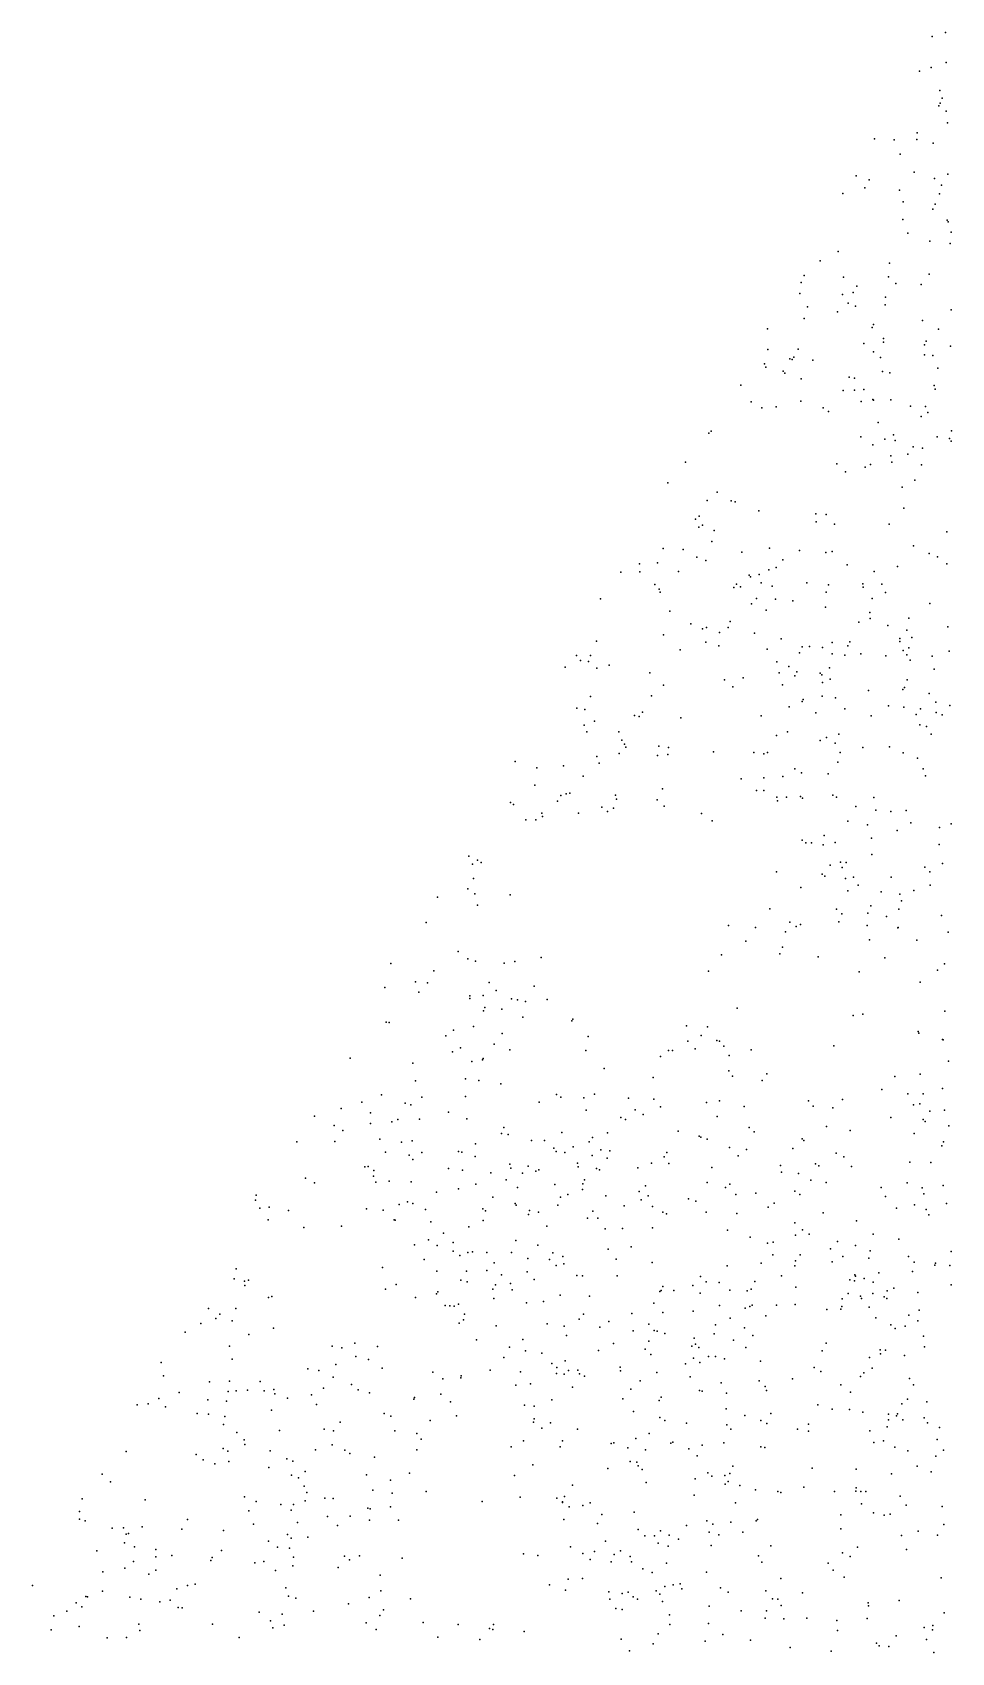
# Model space of a CAD drawing. Header units: millimetres. Extents: x -0.85 to 0.86, y -0.5 to 0.99.
# Drawn here: x -0.418 to 0.003, y 0.244 to 0.986 of the extents above; entities that cross this region are included whole.
import ezdxf

# ---------------------------------------------------------------- set-up
doc = ezdxf.new("R2010")
doc.units = ezdxf.units.MM
doc.header["$PDSIZE"] = 1

msp = doc.modelspace()

# ---------------------------------------------------------------- linework, layer by layer
for p in [(-0.00581, 0.98426, 0.0033), (0.0003, 0.98619, 0.0198), (0.00059, 0.97238, 0.0396), (-0.01161, 0.96851, 0.00659), (-0.00632, 0.97011, 0.0239), (-0.00234, 0.95964, 0.05441), (-0.00273, 0.95258, 0.05933), (-0.00222, 0.95373, 0.00156), (-0.00124, 0.95611, 0.06026), (0.00054, 0.95006, 0.0586), (0.00118, 0.94476, 0.0792), (-0.03223, 0.93744, 0.00129), (-0.02322, 0.93702, 0.01318), (-0.0129, 0.93711, 0.05643), (-0.01265, 0.94023, 0.0478), (-0.00542, 0.9354, 0.0824), (-0.02045, 0.93038, 0.05127), (-0.04055, 0.92051, 0.01364), (-0.01402, 0.92212, 0.04743), (0.00129, 0.92121, 0.11466), (-0.03666, 0.91505, 0.0264), (-0.03459, 0.91871, 0.00073), (-0.02072, 0.91395, 0.00493), (-0.00469, 0.91927, 0.10881), (-0.00158, 0.91619, 0.09463), (-0.04672, 0.91234, 0.00014), (-0.01917, 0.90858, 0.00586), (-0.00444, 0.90746, 0.00311), (-0.00248, 0.91223, 0.12052), (-0.01925, 0.90045, 0.09381), (-0.00545, 0.90516, 0.11865), (0.00108, 0.90013, 0.11719), (0.00145, 0.89949, 0.14672), (-0.01702, 0.89417, 0.09668), (-0.00686, 0.89059, 0.14622), (0.00292, 0.89477, 0.14119), (-0.04891, 0.88579, 0.00891), (0.00237, 0.88952, 0.1584), (-0.05711, 0.88163, 0.02694), (-0.02529, 0.88046, 0.09561), (-0.06575, 0.87161, 0.01172), (-0.06446, 0.87489, 0.00259), (-0.04645, 0.87405, 0.02637), (-0.04033, 0.87003, 0.01767), (-0.0258, 0.87421, 0.11286), (-0.02238, 0.87115, 0.09982), (-0.01083, 0.8708, 0.1648), (-0.00722, 0.87549, 0.167), (-0.0664, 0.86666, 0.0209), (-0.04681, 0.86615, 0.00595), (-0.04428, 0.86225, 0.00307), (-0.04205, 0.86706, 0.01861), (-0.02734, 0.86146, 0.12909), (-0.02721, 0.86487, 0.13056), (-0.06438, 0.85512, 0.0484), (-0.06292, 0.86054, 0.00348), (-0.04911, 0.85822, 0.0491), (-0.04091, 0.86076, 0.10254), (-0.01032, 0.8543, 0.19117), (0.00286, 0.85907, 0.20124), (-0.08115, 0.85043, 0.01328), (-0.0333, 0.85104, 0.09682), (-0.03263, 0.85239, 0.11907), (-0.02814, 0.84596, 0.01181), (-0.00294, 0.85024, 0.21689), (-0.0811, 0.84102, 0.02729), (-0.06716, 0.84113, 0.05897), (-0.03716, 0.8437, 0.04946), (-0.03269, 0.83989, 0.01186), (-0.02804, 0.84424, 0.09486), (-0.00937, 0.83855, 0.21762), (-0.00927, 0.84308, 0.21112), (-0.00863, 0.84483, 0.09686), (0.00258, 0.84243, 0.22931), (-0.08259, 0.83442, 0.02939), (-0.08193, 0.83292, 0.02344), (-0.07103, 0.83663, 0.06045), (-0.06997, 0.83642, 0.00089), (-0.06919, 0.83741, 0.00147), (-0.06042, 0.8361, 0.07072), (-0.02955, 0.83728, 0.00404), (-0.00555, 0.83816, 0.21735), (-0.00316, 0.83237, 0.18925), (-0.09343, 0.82468, 0.00028), (-0.07396, 0.83103, 0.02374), (-0.07332, 0.83011, 0.05281), (-0.06579, 0.82748, 0.00752), (-0.04375, 0.82822, 0.04706), (-0.04144, 0.82789, 0.00987), (-0.02857, 0.83092, 0.03766), (-0.02514, 0.83031, 0.03529), (-0.00495, 0.82445, 0.24103), (-0.08868, 0.81704, 0.01245), (-0.06588, 0.81734, 0.01439), (-0.0466, 0.82215, 0.00037), (-0.04144, 0.82239, 0.01812), (-0.03834, 0.81715, 0.01172), (-0.03711, 0.82267, 0.0283), (-0.03303, 0.81809, 0.00683), (-0.03261, 0.81773, 0.00627), (-0.02479, 0.81795, 0.18752), (-0.00441, 0.82285, 0.24198), (-0.08382, 0.81428, 0.00307), (-0.07718, 0.81466, 0.00604), (-0.05571, 0.81424, 0.0015), (-0.05323, 0.81252, 0.00005), (-0.01581, 0.81498, 0.23589), (-0.0109, 0.81032, 0.2373), (-0.00889, 0.81492, 0.00623), (-0.00781, 0.8121, 0.26149), (-0.10809, 0.80265, 0.01433), (-0.107, 0.80354, 0.0077), (-0.03054, 0.80747, 0.19118), (-0.0235, 0.80188, 0.23512), (0.00306, 0.80375, 0.28418), (-0.03851, 0.8009, 0.18762), (-0.03297, 0.79729, 0.21391), (-0.02749, 0.79989, 0.22872), (-0.02275, 0.79934, 0.24173), (-0.01458, 0.79631, 0.1973), (-0.01028, 0.79575, 0.19135), (-0.00348, 0.80089, 0.28134), (0.00217, 0.80025, 0.23439), (0.0029, 0.79899, 0.29344), (-0.11873, 0.78928, 0.00038), (-0.04952, 0.78859, 0.18755), (-0.03645, 0.78713, 0.20252), (-0.03404, 0.78833, 0.19336), (-0.02482, 0.79229, 0.21177), (-0.02431, 0.78942, 0.21094), (-0.01692, 0.79307, 0.21371), (-0.01073, 0.78814, 0.19924), (-0.12679, 0.77988, 0.00041), (-0.04554, 0.785, 0.19428), (-0.01371, 0.78118, 0.29244), (-0.10875, 0.77184, 0.0531), (-0.10428, 0.77555, 0.02949), (-0.0196, 0.77798, 0.28204), (-0.11245, 0.76464, 0.04743), (-0.09783, 0.77158, 0.01781), (-0.096, 0.77119, 0.01228), (-0.08516, 0.76714, 0.0044), (-0.05914, 0.76562, 0.18881), (-0.05434, 0.76538, 0.20965), (-0.01875, 0.76825, 0.28858), (-0.11422, 0.76327, 0.05388), (-0.1127, 0.75964, 0.05016), (-0.11089, 0.76057, 0.07105), (-0.10564, 0.75809, 0.04771), (-0.05887, 0.76206, 0.19345), (-0.05058, 0.76092, 0.19122), (-0.02545, 0.76101, 0.28272), (0.00083, 0.75748, 0.36108), (-0.12891, 0.74977, 0.00518), (-0.10668, 0.75309, 0.08434), (-0.08023, 0.74993, 0.02103), (-0.01444, 0.75098, 0.33399), (-0.13977, 0.7428, 0.00183), (-0.1315, 0.74323, 0.02344), (-0.11974, 0.74928, 0.05422), (-0.1136, 0.74584, 0.07618), (-0.10945, 0.74429, 0.09412), (-0.09289, 0.7481, 0.05274), (-0.07416, 0.74464, 0.18898), (-0.06662, 0.74884, 0.19484), (-0.05453, 0.74803, 0.23614), (-0.0516, 0.74843, 0.22573), (-0.04477, 0.7423, 0.19965), (-0.00716, 0.74748, 0.35742), (-0.00342, 0.74604, 0.35433), (0.00087, 0.74272, 0.35289), (-0.14831, 0.73903, 0.0033), (-0.13966, 0.7391, 0.02355), (-0.12191, 0.73925, 0.00409), (-0.08952, 0.73757, 0.05493), (-0.08898, 0.73683, 0.05422), (-0.08509, 0.73786, 0.04688), (-0.08066, 0.74005, 0.03534), (-0.07724, 0.7411, 0.18769), (-0.03231, 0.73935, 0.19359), (-0.02166, 0.74161, 0.32959), (-0.1328, 0.73333, 0.0418), (-0.13082, 0.73117, 0.03667), (-0.13026, 0.7298, 0.03168), (-0.09668, 0.73188, 0.00295), (-0.09535, 0.73347, 0.00593), (-0.09362, 0.7323, 0.0119), (-0.08409, 0.73411, 0.03722), (-0.07908, 0.73259, 0.03526), (-0.06315, 0.73406, 0.23475), (-0.05442, 0.72974, 0.26111), (-0.05333, 0.73314, 0.25293), (-0.03762, 0.73359, 0.28181), (-0.03743, 0.73207, 0.28597), (-0.02881, 0.73353, 0.32484), (-0.02716, 0.72969, 0.19428), (-0.15761, 0.72682, 0), (-0.12584, 0.72107, 0.00696), (-0.08856, 0.72449, 0.00614), (-0.0863, 0.72696, 0.00074), (-0.08181, 0.72151, 0.20508), (-0.07758, 0.72664, 0.02362), (-0.06953, 0.72578, 0.01172), (-0.05467, 0.72292, 0.25819), (-0.03437, 0.72051, 0.18759), (-0.03323, 0.72694, 0.3047), (-0.00694, 0.72462, 0.28125), (-0.11622, 0.71532, 0.09376), (-0.11102, 0.71303, 0.14101), (-0.10918, 0.71367, 0.14075), (-0.09919, 0.71368, 0.12305), (-0.09822, 0.71645, 0.09819), (-0.03934, 0.71603, 0.23586), (-0.03417, 0.71768, 0.19336), (-0.02617, 0.71451, 0.21498), (-0.01742, 0.71242, 0.19043), (-0.01644, 0.7179, 0.37793), (0.00141, 0.71389, 0.42485), (-0.15941, 0.70733, 0.00062), (-0.12876, 0.71023, 0.0968), (-0.10936, 0.70697, 0.15237), (-0.10344, 0.70528, 0.09968), (-0.10319, 0.71129, 0.09467), (-0.08721, 0.71106, 0.18755), (-0.07498, 0.70837, 0.24097), (-0.06205, 0.70499, 0.00003), (-0.05164, 0.70678, 0.23534), (-0.04437, 0.70527, 0.23877), (-0.04347, 0.70708, 0.24623), (-0.02069, 0.70723, 0.21153), (-0.02065, 0.7086, 0.38235), (-0.0151, 0.70903, 0.39268), (-0.16858, 0.70085, 0.00769), (-0.16684, 0.69858, 0.00101), (-0.1631, 0.69807, 0.02364), (-0.16229, 0.70087, 0.02655), (-0.12118, 0.70342, 0.09448), (-0.08135, 0.70368, 0.23145), (-0.07693, 0.6979, 0.21754), (-0.06659, 0.70207, 0.19364), (-0.06526, 0.70477, 0.23814), (-0.05599, 0.70441, 0.23584), (-0.05162, 0.70152, 0.01476), (-0.04573, 0.70093, 0.18916), (-0.03854, 0.7016, 0.19354), (-0.02702, 0.70066, 0.37858), (-0.01908, 0.70315, 0.21112), (-0.01737, 0.70118, 0.21097), (-0.01647, 0.70434, 0.3786), (-0.01582, 0.69874, 0.19925), (-0.00588, 0.70047, 0.43378), (0.00192, 0.70274, 0.43975), (-0.17389, 0.69544, 0.00005), (-0.15934, 0.69493, 0.02494), (-0.1537, 0.69637, 0.00311), (-0.13508, 0.69291, 0.10693), (-0.09228, 0.69061, 0.14081), (-0.07586, 0.69288, 0.09522), (-0.07136, 0.69574, 0.2111), (-0.06863, 0.69155, 0.19922), (-0.06777, 0.69337, 0.00261), (-0.05707, 0.69266, 0.02702), (-0.05629, 0.69191, 0.02362), (-0.05281, 0.69509, 0.03008), (-0.0049, 0.6945, 0.44551), (-0.12878, 0.68716, 0.09833), (-0.10095, 0.68964, 0.19387), (-0.09713, 0.68639, 0.14653), (-0.07432, 0.68741, 0.09892), (-0.05608, 0.68848, 0.18972), (-0.0525, 0.6899, 0.1881), (-0.03491, 0.68477, 0.38089), (-0.01931, 0.68527, 0.42192), (-0.01854, 0.68616, 0.42224), (-0.01726, 0.68967, 0.19373), (-0.0072, 0.68338, 0.45621), (-0.16853, 0.67663, 0.0472), (-0.16478, 0.67612, 0.0478), (-0.1622, 0.68203, 0.05457), (-0.13432, 0.68226, 0.11794), (-0.07129, 0.6773, 0.01613), (-0.06538, 0.67979, 0.02371), (-0.06495, 0.68059, 0.02363), (-0.05618, 0.68211, 0.04711), (-0.05, 0.68148, 0.02646), (-0.0458, 0.67639, 0.0132), (-0.0258, 0.67782, 0.39867), (-0.01874, 0.67709, 0.43524), (-0.01109, 0.67632, 0.43469), (-0.00411, 0.67948, 0.46948), (0.00228, 0.67794, 0.47466), (-0.16517, 0.66883, 0.05878), (-0.16036, 0.67076, 0.06666), (-0.14206, 0.67327, 0.1209), (-0.13993, 0.67283, 0.00177), (-0.13837, 0.67482, 0.00293), (-0.12084, 0.6722, 0.14145), (-0.08406, 0.67321, 0.14435), (-0.05911, 0.67457, 0.00807), (-0.03377, 0.67323, 0.40173), (-0.0132, 0.67377, 0.38252), (-0.01145, 0.6691, 0.3783), (-0.00844, 0.66831, 0.47543), (-0.00396, 0.67469, 0.42481), (-0.00122, 0.67362, 0.48638), (-0.16387, 0.66585, 0.04688), (-0.14923, 0.66592, 0.11285), (-0.14793, 0.66206, 0.04747), (-0.07712, 0.66419, 0.11739), (-0.07203, 0.66586, 0.12031), (-0.05713, 0.66183, 0.07533), (-0.05426, 0.66324, 0.08279), (-0.05028, 0.66062, 0.07059), (-0.04852, 0.66477, 0.04871), (-0.00632, 0.66475, 0.37851), (-0.15933, 0.6545, 0.08835), (-0.14907, 0.65597, 0.05731), (-0.14664, 0.66021, 0.10562), (-0.14606, 0.65875, 0.09686), (-0.13157, 0.65496, 0.01504), (-0.1309, 0.65925, 0.09393), (-0.12688, 0.65548, 0.0024), (-0.12653, 0.65861, 0.09972), (-0.10588, 0.65668, 0.09489), (-0.08749, 0.65643, 0.09412), (-0.08288, 0.65579, 0.01974), (-0.08122, 0.65633, 0.02312), (-0.04794, 0.65637, 0.37522), (-0.03757, 0.65874, 0.37793), (-0.02529, 0.65899, 0.01403), (-0.01907, 0.65615, 0), (-0.01256, 0.65379, 0.4816), (-0.19677, 0.65227, 0.01038), (-0.18686, 0.64936, 0.00056), (-0.17461, 0.65033, 0.07068), (-0.15827, 0.65145, 0.07043), (-0.06869, 0.64883, 0.00111), (-0.06565, 0.64713, 0.06594), (-0.0535, 0.64661, 0.38123), (-0.04903, 0.65192, 0.0782), (-0.00991, 0.64891, 0.48206), (-0.00881, 0.64571, 0.48396), (-0.18766, 0.64141, 0.04922), (-0.16556, 0.64548, 0.04781), (-0.12924, 0.63976, 0.02661), (-0.0932, 0.64429, 0.00074), (-0.0862, 0.63891, 0.03589), (-0.08295, 0.63903, 0.0359), (-0.08288, 0.64477, 0.03624), (-0.07422, 0.64533, 0.0566), (-0.19885, 0.63344, 0.01179), (-0.19752, 0.63255, 0.00064), (-0.17735, 0.63408, 0.0249), (-0.17579, 0.63668, 0.01685), (-0.17331, 0.6374, 0.00074), (-0.17163, 0.63773, 0.003), (-0.15696, 0.63133, 0.00019), (-0.15167, 0.63087, 0.01758), (-0.15082, 0.6369, 0.00038), (-0.15026, 0.63496, 0.01172), (-0.13175, 0.63468, 0.02877), (-0.12849, 0.63182, 0.00719), (-0.07692, 0.63596, 0.02958), (-0.07668, 0.6343, 0.02344), (-0.07249, 0.63588, 0.02385), (-0.06606, 0.63619, 0.01365), (-0.06522, 0.63546, 0.01254), (-0.05137, 0.63686, 0.38709), (-0.04958, 0.6359, 0.37503), (-0.04081, 0.6316, 0.37574), (-0.0326, 0.63574, 0.03223), (-0.19175, 0.62548, 0.00087), (-0.18728, 0.62552, 0.00153), (-0.18449, 0.62861, 0.00587), (-0.18423, 0.62711, 0.00085), (-0.16765, 0.62856, 0.00615), (-0.15437, 0.62933, 0.01209), (-0.11142, 0.62847, 0.003), (-0.10647, 0.62503, 0.00009), (-0.04445, 0.62493, 0.37651), (-0.03163, 0.62996, 0.47178), (-0.0247, 0.62939, 0.4695), (-0.01778, 0.62984, 0.01245), (-0.01562, 0.6242, 0.52297), (0.00287, 0.6237, 0.5542), (-0.06537, 0.61624, 0.39258), (-0.05527, 0.61835, 0.4282), (-0.03544, 0.62319, 0.37576), (-0.03359, 0.61709, 0.37942), (-0.02181, 0.62064, 0.47461), (-0.0025, 0.62206, 0.55142), (-0.21786, 0.60885, 0.0206), (-0.0636, 0.61501, 0.38971), (-0.06107, 0.61494, 0.38236), (-0.05566, 0.61412, 0.42432), (-0.05022, 0.61517, 0.42641), (-0.03346, 0.60969, 0.49662), (-0.00259, 0.61424, 0.56312), (-0.21618, 0.6053, 0.02866), (-0.21399, 0.60708, 0.0154), (-0.21232, 0.60601, 0), (-0.07701, 0.60179, 0.37525), (-0.05244, 0.60478, 0.4478), (-0.04773, 0.60615, 0.43103), (-0.04701, 0.60377, 0.47023), (-0.04525, 0.60606, 0.46894), (-0.00925, 0.60388, 0.56547), (-0.00696, 0.60178, 0.56269), (-0.00108, 0.6056, 0.57461), (-0.21831, 0.59387, 0.04175), (-0.21578, 0.59869, 0.0353), (-0.06594, 0.59458, 0.42783), (-0.05614, 0.60072, 0.44536), (-0.05498, 0.59978, 0.45745), (-0.04551, 0.59868, 0.48346), (-0.04186, 0.59923, 0.42208), (-0.03963, 0.59563, 0.42825), (-0.02457, 0.59933, 0.37894), (-0.00679, 0.59567, 0.58871), (-0.23224, 0.59013, 0.00087), (-0.21513, 0.59169, 0.03594), (-0.21402, 0.58643, 0.02491), (-0.19897, 0.59125, 0.00367), (-0.04444, 0.59298, 0.42242), (-0.02916, 0.59261, 0.3946), (-0.02056, 0.59151, 0.38269), (-0.01993, 0.58842, 0.56258), (-0.0142, 0.59323, 0.57202), (-0.08012, 0.58485, 0.40578), (-0.04965, 0.58459, 0.42354), (-0.04862, 0.57884, 0.42188), (-0.04715, 0.58254, 0.43228), (-0.03526, 0.58283, 0.43583), (-0.03384, 0.58613, 0.42742), (-0.02667, 0.58122, 0.41602), (-0.02107, 0.58458, 0.5684), (-0.00157, 0.58172, 0.6227), (-0.23746, 0.57857, 0.00077), (-0.09904, 0.57718, 0.37509), (-0.08668, 0.57629, 0.41032), (-0.07291, 0.57426, 0.40505), (-0.07096, 0.57872, 0.37502), (-0.06807, 0.57666, 0.38672), (-0.06603, 0.57757, 0.38269), (-0.03556, 0.57711, 0.40125), (-0.02159, 0.57612, 0.41038), (-0.02145, 0.57628, 0.39848), (0.00152, 0.57413, 0.63373), (-0.22287, 0.56525, 0.07068), (-0.09108, 0.57, 0.38855), (-0.07563, 0.56418, 0.3756), (-0.07428, 0.56727, 0.38489), (-0.03457, 0.57062, 0.37793), (-0.01279, 0.57046, 0.60938), (-0.25358, 0.55976, 0.00082), (-0.2183, 0.56187, 0.08936), (-0.2148, 0.56076, 0.08296), (-0.2017, 0.55989, 0.0592), (-0.19679, 0.56067, 0.00037), (-0.18484, 0.56245, 0.00018), (-0.10229, 0.56366, 0.37502), (-0.05804, 0.56279, 0.37537), (-0.02742, 0.56236, 0.58489), (-0.00341, 0.55663, 0.63858), (-0.00017, 0.55954, 0.65996), (-0.24237, 0.55132, 0.02492), (-0.23684, 0.55092, 0.05786), (-0.23389, 0.55645, 0.00293), (-0.20856, 0.5511, 0.05897), (-0.18797, 0.54932, 0.03663), (-0.10819, 0.55626, 0.38232), (-0.03919, 0.55596, 0.56409), (-0.01132, 0.55122, 0.62128), (-0.25634, 0.54873, 0.00624), (-0.24079, 0.5466, 0.03663), (-0.21753, 0.54487, 0.11737), (-0.2175, 0.54367, 0.1062), (-0.21137, 0.54505, 0.10657), (-0.20547, 0.54743, 0.04834), (-0.19832, 0.5436, 0.00014), (-0.19566, 0.54317, 0.03562), (-0.19201, 0.54238, 0.02456), (-0.18204, 0.54328, 0.00009), (-0.21113, 0.53808, 0.00152), (-0.21062, 0.53952, 0.09514), (-0.20278, 0.53888, 0.02203), (-0.19314, 0.53519, 0.00149), (-0.09516, 0.53934, 0.37564), (-0.04193, 0.53597, 0.5761), (-0.03751, 0.5365, 0.57716), (-0.00007, 0.53785, 0.69216), (-0.25575, 0.53283, 0.00005), (-0.25442, 0.53272, 0.00439), (-0.2249, 0.52927, 0.09485), (-0.21579, 0.53092, 0.13855), (-0.20266, 0.5277, 0.10996), (-0.17082, 0.53342, 0.00111), (-0.17032, 0.53429, 0.0088), (-0.11828, 0.53124, 0.37763), (-0.10868, 0.53076, 0.41929), (-0.01223, 0.52857, 0.65773), (-0.01191, 0.5278, 0.66853), (-0.22844, 0.52654, 0.10776), (-0.22177, 0.52114, 0.1421), (-0.20627, 0.52272, 0.10843), (-0.19915, 0.52015, 0.09415), (-0.16442, 0.51986, 0.00039), (-0.16326, 0.52638, 0.00296), (-0.12651, 0.51984, 0.38711), (-0.12462, 0.51991, 0.38674), (-0.11774, 0.52411, 0.3869), (-0.11432, 0.5206, 0.38109), (-0.11152, 0.52681, 0.40187), (-0.10434, 0.5244, 0.42192), (-0.10317, 0.52415, 0.37528), (-0.10117, 0.52184, 0.38243), (-0.08862, 0.52022, 0.38385), (-0.05089, 0.52203, 0.56545), (-0.00103, 0.52492, 0.70981), (-0.00078, 0.52476, 0.70974), (-0.27222, 0.51631, 0.01767), (-0.24355, 0.51406, 0.09558), (-0.2254, 0.51928, 0.10031), (-0.21655, 0.51488, 0.16499), (-0.21163, 0.51567, 0.14136), (-0.21128, 0.51618, 0.09541), (-0.13023, 0.51709, 0.37711), (-0.0988, 0.51754, 0.378), (0.00165, 0.51496, 0.72217), (-0.2423, 0.50604, 0.09382), (-0.21948, 0.50695, 0.16713), (-0.21336, 0.50618, 0.16868), (-0.20333, 0.50468, 0.1444), (-0.15598, 0.51171, 0.01044), (-0.13347, 0.50749, 0.3824), (-0.09894, 0.51056, 0.4287), (-0.09718, 0.50818, 0.42261), (-0.08359, 0.50618, 0.3818), (-0.08151, 0.50924, 0.38098), (-0.02285, 0.50802, 0.65644), (-0.01129, 0.509, 0.70607), (-0.25782, 0.49955, 0.01036), (-0.23947, 0.49855, 0.10844), (-0.21938, 0.49885, 0.17908), (-0.17782, 0.49973, 0.00604), (-0.17581, 0.49858, 0.01356), (-0.16527, 0.4982, 0.04143), (-0.16046, 0.49986, 0.04205), (-0.14478, 0.498, 0.00298), (-0.13325, 0.49767, 0.38967), (-0.04687, 0.49752, 0.59198), (-0.02888, 0.50196, 0.66798), (-0.01696, 0.50011, 0.70574), (-0.00992, 0.50004, 0.70535), (-0.00107, 0.50252, 0.73993), (-0.28864, 0.48981, 0.0119), (-0.27637, 0.4933, 0.02348), (-0.26697, 0.49616, 0.03516), (-0.26296, 0.49131, 0.00295), (-0.24704, 0.49575, 0.09668), (-0.24445, 0.49503, 0.11792), (-0.2272, 0.49167, 0.15236), (-0.18579, 0.4962, 0.10547), (-0.16422, 0.49256, 0.05292), (-0.14177, 0.49278, 0.00304), (-0.13804, 0.49053, 0.40434), (-0.13024, 0.4941, 0.37652), (-0.10906, 0.49607, 0.47228), (-0.10319, 0.49686, 0.45146), (-0.09187, 0.49421, 0.43375), (-0.06249, 0.49678, 0.59189), (-0.06028, 0.49438, 0.59189), (-0.05125, 0.49369, 0.59034), (-0.01431, 0.49497, 0.71485), (-0.01149, 0.49539, 0.71632), (-0.00684, 0.49209, 0.70866), (-0.00024, 0.49256, 0.72656), (-0.27955, 0.4856, 0.00366), (-0.27562, 0.48331, 0.04907), (-0.263, 0.48645, 0.04688), (-0.25319, 0.48719, 0.00591), (-0.25046, 0.48833, 0.01181), (-0.24044, 0.48849, 0.11724), (-0.2189, 0.48857, 0.18823), (-0.20187, 0.48463, 0.14065), (-0.14832, 0.48928, 0.37795), (-0.14615, 0.48828, 0.00005), (-0.12215, 0.48299, 0.38672), (-0.10422, 0.48969, 0.47242), (-0.08954, 0.48459, 0.3993), (-0.08723, 0.48257, 0.39844), (-0.05415, 0.48515, 0.63155), (-0.04333, 0.48321, 0.65918), (-0.02469, 0.48913, 0.67989), (-0.01, 0.48825, 0.70569), (-0.00908, 0.48732, 0.70908), (0.00174, 0.48545, 0.70579), (-0.29661, 0.47806, 0.00659), (-0.27932, 0.4782, 0.04711), (-0.25861, 0.47923, 0.10693), (-0.24879, 0.47797, 0.11865), (-0.24381, 0.4785, 0.00817), (-0.2149, 0.4772, 0.21689), (-0.20292, 0.48188, 0.10895), (-0.19994, 0.48139, 0.1174), (-0.18916, 0.47872, 0.00003), (-0.18334, 0.47865, 0.09378), (-0.17905, 0.47513, 0.10987), (-0.17531, 0.48231, 0.10696), (-0.17019, 0.47572, 0.09376), (-0.16276, 0.47811, 0.07623), (-0.16131, 0.48011, 0.07068), (-0.15447, 0.4822, 0.37537), (-0.11254, 0.48072, 0.4812), (-0.11176, 0.48013, 0.47169), (-0.10878, 0.47927, 0.49846), (-0.09853, 0.47543, 0.39022), (-0.06961, 0.47503, 0.39261), (-0.06528, 0.47939, 0.3869), (-0.06461, 0.47869, 0.38718), (-0.01404, 0.48188, 0.66815), (-0.00136, 0.47629, 0.77966), (-0.00062, 0.47806, 0.78013), (-0.256, 0.4733, 0.10737), (-0.24521, 0.47202, 0.01399), (-0.24357, 0.46993, 0.02163), (-0.23945, 0.47321, 0.09394), (-0.2227, 0.47357, 0.21094), (-0.22106, 0.47339, 0.21282), (-0.21506, 0.47136, 0.2245), (-0.19911, 0.46777, 0.19065), (-0.17796, 0.47366, 0.10844), (-0.17394, 0.47315, 0.10695), (-0.16819, 0.46823, 0.07443), (-0.16141, 0.47178, 0.08496), (-0.15756, 0.4744, 0.07111), (-0.15455, 0.4706, 0.0706), (-0.15341, 0.47391, 0.39002), (-0.13436, 0.46836, 0.01767), (-0.12853, 0.47112, 0.00222), (-0.12734, 0.4732, 0.38819), (-0.12629, 0.46811, 0.46949), (-0.09458, 0.4716, 0.4758), (-0.09075, 0.47453, 0.39116), (-0.05926, 0.46796, 0.63519), (-0.04978, 0.47281, 0.63281), (-0.04625, 0.47119, 0.66288), (-0.01611, 0.46872, 0.75065), (-0.00645, 0.46855, 0.77822), (-0.29264, 0.46145, 0.00147), (-0.26559, 0.46665, 0.08359), (-0.26393, 0.4668, 0.07893), (-0.26163, 0.46233, 0.07334), (-0.26148, 0.46497, 0.07033), (-0.22729, 0.46587, 0.18759), (-0.2208, 0.46506, 0.21095), (-0.20778, 0.4638, 0.2183), (-0.2009, 0.46069, 0.20563), (-0.19868, 0.46605, 0.1877), (-0.19336, 0.46375, 0.00591), (-0.19071, 0.46693, 0.01187), (-0.18725, 0.46461, 0.0238), (-0.1858, 0.46526, 0.01178), (-0.16791, 0.46662, 0.0824), (-0.1649, 0.46063, 0.3761), (-0.15954, 0.46579, 0.07032), (-0.15816, 0.46517, 0.07052), (-0.1405, 0.46615, 0.01332), (-0.10667, 0.46629, 0.50586), (-0.07523, 0.46717, 0.56363), (-0.07486, 0.46413, 0.57194), (-0.06699, 0.46354, 0.62714), (-0.06133, 0.46051, 0.61253), (-0.05763, 0.46707, 0.64967), (-0.04277, 0.4667, 0.60944), (-0.31522, 0.45364, 0), (-0.28852, 0.45923, 0.04762), (-0.26052, 0.4596, 0.06336), (-0.2544, 0.46005, 0.05883), (-0.2443, 0.45977, 0.02945), (-0.23266, 0.45497, 0.19083), (-0.22263, 0.45649, 0.19728), (-0.21472, 0.45871, 0.23596), (-0.20686, 0.45278, 0.00185), (-0.19563, 0.45713, 0.02369), (-0.17862, 0.45855, 0.063), (-0.17592, 0.45278, 0.01219), (-0.17259, 0.45392, 0.00148), (-0.16589, 0.45628, 0.05057), (-0.16579, 0.45887, 0.04697), (-0.15515, 0.45327, 0.04724), (-0.14, 0.45533, 0.04688), (-0.13702, 0.45788, 0.03532), (-0.13581, 0.45331, 0.04725), (-0.10885, 0.45947, 0.52222), (-0.10042, 0.45722, 0.48047), (-0.09846, 0.45866, 0.48532), (-0.09574, 0.45395, 0.46898), (-0.08651, 0.45458, 0.47022), (-0.06873, 0.45545, 0.56252), (-0.06647, 0.45388, 0.6094), (-0.05431, 0.45939, 0.38856), (-0.02912, 0.45707, 0.58603), (-0.02725, 0.45307, 0.60864), (-0.0173, 0.45935, 0.75037), (-0.01036, 0.45697, 0.75247), (-0.00958, 0.45429, 0.75293), (-0.00079, 0.45809, 0.79731), (-0.31554, 0.45131, 0.00296), (-0.31354, 0.44769, 0.01269), (-0.30924, 0.44816, 0.01319), (-0.30051, 0.44658, 0.02715), (-0.26473, 0.44735, 0.00056), (-0.25709, 0.4467, 0.02124), (-0.24975, 0.44939, 0.03557), (-0.24606, 0.4506, 0.03516), (-0.24348, 0.44984, 0.19191), (-0.23782, 0.44711, 0.00025), (-0.21158, 0.44735, 0.24047), (-0.21025, 0.44646, 0.00052), (-0.19667, 0.44982, 0.00001), (-0.19621, 0.44911, 0.00015), (-0.1902, 0.44654, 0.19409), (-0.18599, 0.44581, 0.18751), (-0.17712, 0.44899, 0.01227), (-0.1611, 0.44637, 0.37666), (-0.14674, 0.44877, 0.02364), (-0.13905, 0.45156, 0.02344), (-0.13388, 0.4485, 0.47023), (-0.12914, 0.44581, 0.00293), (-0.1174, 0.45192, 0.51567), (-0.11408, 0.45096, 0.52158), (-0.10935, 0.44584, 0.51637), (-0.08084, 0.4481, 0.47537), (-0.07814, 0.4499, 0.5865), (-0.05567, 0.44559, 0.40434), (-0.02213, 0.44765, 0.58635), (-0.01388, 0.44925, 0.5625), (-0.00851, 0.44708, 0.79834), (0.00072, 0.44975, 0.82336), (-0.3098, 0.44237, 0.01398), (-0.29343, 0.43886, 0.00403), (-0.27622, 0.43947, 0.00587), (-0.25217, 0.4424, 0.01465), (-0.25167, 0.44214, 0.01392), (-0.23525, 0.44142, 0.01177), (-0.21788, 0.43913, 0.00002), (-0.2113, 0.44202, 0.25928), (-0.19061, 0.44475, 0.19644), (-0.18228, 0.43948, 0.00586), (-0.16363, 0.44303, 0.41016), (-0.15886, 0.44306, 0.40284), (-0.15556, 0.43815, 0.40289), (-0.14765, 0.43841, 0.00156), (-0.13383, 0.43874, 0.48647), (-0.12745, 0.44504, 0.0001), (-0.09525, 0.44518, 0.58305), (-0.06874, 0.44103, 0.37518), (-0.04051, 0.4419, 0.37981), (-0.0073, 0.4447, 0.56624), (-0.24279, 0.43081, 0.18756), (-0.23645, 0.43322, 0.19629), (-0.23244, 0.43063, 0.18751), (-0.22953, 0.43621, 0.24655), (-0.2251, 0.43193, 0.25781), (-0.19643, 0.43289, 0.19638), (-0.18632, 0.4308, 0.19062), (-0.09952, 0.43765, 0.56292), (-0.08907, 0.43439, 0.51581), (-0.08123, 0.43159, 0.5008), (-0.07867, 0.43206, 0.47173), (-0.06833, 0.43537, 0.38672), (-0.06516, 0.43776, 0.56324), (-0.06216, 0.4357, 0.37514), (-0.04916, 0.43248, 0.4066), (-0.04095, 0.43055, 0.39552), (-0.03288, 0.43581, 0.75586), (-0.02102, 0.43353, 0.7593), (-0.23829, 0.42421, 0.23474), (-0.22505, 0.42794, 0.24701), (-0.22205, 0.42607, 0.28203), (-0.21835, 0.42733, 0.2815), (-0.21622, 0.42768, 0.29518), (-0.20966, 0.42738, 0.2432), (-0.19839, 0.42735, 0.2461), (-0.19091, 0.42461, 0.22412), (-0.18102, 0.42424, 0.37577), (-0.1794, 0.42721, 0.37551), (-0.17492, 0.4255, 0.18757), (-0.15416, 0.42896, 0.37803), (-0.1505, 0.42432, 0.47023), (-0.1436, 0.42993, 0.46885), (-0.07874, 0.42636, 0.49329), (-0.06837, 0.42353, 0.47608), (-0.0662, 0.42635, 0.46875), (-0.05235, 0.42903, 0.42996), (-0.05158, 0.42304, 0.3752), (-0.04667, 0.42551, 0.38452), (-0.03484, 0.42484, 0.38086), (-0.03414, 0.42807, 0.38244), (-0.01665, 0.42552, 0.79841), (-0.01407, 0.42298, 0.75591), (0.00282, 0.42779, 0.8497), (-0.3244, 0.41988, 0.02515), (-0.25751, 0.42046, 0.1936), (-0.23252, 0.4188, 0.18831), (-0.21891, 0.41885, 0.29335), (-0.20975, 0.41913, 0.29119), (-0.20637, 0.42258, 0.18933), (-0.2029, 0.41709, 0.20619), (-0.1912, 0.41851, 0.22414), (-0.1779, 0.42146, 0.19357), (-0.17442, 0.42211, 0.37509), (-0.16841, 0.41691, 0.42774), (-0.16592, 0.4167, 0.42629), (-0.14995, 0.41674, 0.48193), (-0.13395, 0.4228, 0.51728), (-0.11182, 0.41636, 0.00471), (-0.09969, 0.42121, 0.00163), (-0.08406, 0.42253, 0.50439), (-0.07481, 0.41669, 0.49805), (-0.06862, 0.42126, 0.47832), (-0.04129, 0.41721, 0.7647), (-0.04097, 0.41646, 0.76172), (-0.03021, 0.41805, 0.78536), (-0.01478, 0.41864, 0.75202), (-0.00464, 0.42154, 0.85556), (-0.00431, 0.42242, 0.79843), (0.00226, 0.42143, 0.86142), (-0.32531, 0.41536, 0.03025), (-0.32056, 0.41428, 0.02363), (-0.32042, 0.41224, 0.02637), (-0.31883, 0.41467, 0.00125), (-0.25599, 0.41065, 0.19997), (-0.25125, 0.41279, 0.18844), (-0.23266, 0.40844, 0.19048), (-0.23205, 0.4094, 0.18799), (-0.2216, 0.41475, 0.18787), (-0.21872, 0.41395, 0.30473), (-0.20687, 0.41057, 0.19936), (-0.20564, 0.41259, 0.20621), (-0.19887, 0.41324, 0.1876), (-0.19813, 0.41029, 0.19959), (-0.18802, 0.41506, 0.38094), (-0.13052, 0.40954, 0.47629), (-0.12985, 0.40995, 0.47535), (-0.12913, 0.41187, 0.47462), (-0.1241, 0.40998, 0.00005), (-0.11538, 0.41233, 0.46935), (-0.11198, 0.40882, 0.47168), (-0.10923, 0.41401, 0.03269), (-0.10328, 0.41356, 0.47068), (-0.09838, 0.41006, 0.47028), (-0.09055, 0.40976, 0.47023), (-0.08874, 0.41053, 0.47755), (-0.08694, 0.41416, 0.49246), (-0.06817, 0.41156, 0.42206), (-0.04434, 0.40852, 0.75623), (-0.04346, 0.41488, 0.42198), (-0.04138, 0.41447, 0.42307), (-0.03698, 0.41552, 0.76187), (-0.03294, 0.40867, 0.75719), (-0.03289, 0.41374, 0.75376), (-0.02642, 0.40975, 0.39038), (-0.0233, 0.41107, 0.75018), (-0.0124, 0.40898, 0.84376), (0.00284, 0.41252, 0.87314), (-0.33716, 0.40171, 0.01538), (-0.32458, 0.40174, 0.05311), (-0.30955, 0.40669, 0.00641), (-0.30805, 0.40716, 0.00099), (-0.24237, 0.40683, 0.18897), (-0.2288, 0.40311, 0.28125), (-0.22658, 0.4029, 0.30479), (-0.22458, 0.40286, 0.28143), (-0.22266, 0.40367, 0.31158), (-0.20645, 0.40637, 0.18755), (-0.19148, 0.4043, 0.3926), (-0.18375, 0.40498, 0.37649), (-0.17606, 0.40787, 0.43071), (-0.16271, 0.40737, 0.4629), (-0.13319, 0.40414, 0.38728), (-0.10324, 0.40303, 0.02953), (-0.09147, 0.40185, 0.37831), (-0.08931, 0.40263, 0.38097), (-0.08815, 0.40324, 0.38474), (-0.07707, 0.40321, 0.38709), (-0.06861, 0.40357, 0.42192), (-0.05405, 0.40133, 0.75717), (-0.04763, 0.40141, 0.45417), (-0.04722, 0.40271, 0.45594), (-0.047, 0.4062, 0.44971), (-0.03859, 0.40733, 0.75302), (-0.03816, 0.4063, 0.42225), (-0.03473, 0.40237, 0.42195), (-0.02786, 0.40712, 0.75075), (-0.02662, 0.40626, 0.75002), (-0.01175, 0.40094, 0.86756), (-0.34058, 0.39483, 0.01246), (-0.33367, 0.39716, 0.00202), (-0.33189, 0.39908, 0.00338), (-0.32619, 0.39614, 0.04729), (-0.22237, 0.39504, 0.32966), (-0.22041, 0.3966, 0.28131), (-0.2199, 0.39912, 0.32978), (-0.20535, 0.39385, 0.28204), (-0.18204, 0.39471, 0.43385), (-0.17431, 0.3937, 0.37794), (-0.16745, 0.3969, 0.18833), (-0.16544, 0.39911, 0.18806), (-0.15386, 0.3958, 0.43507), (-0.14326, 0.39951, 0.42188), (-0.13546, 0.39462, 0.39867), (-0.12911, 0.39982, 0.00013), (-0.11525, 0.40055, 0.02948), (-0.10503, 0.3942, 0.00298), (-0.0983, 0.39734, 0.01575), (-0.08199, 0.39834, 0.40766), (-0.03165, 0.39748, 0.3985), (-0.02476, 0.39429, 0.84377), (-0.01823, 0.39356, 0.85126), (-0.01649, 0.39864, 0.85696), (-0.01241, 0.39615, 0.85589), (-0.34779, 0.39089, 0.00011), (-0.31868, 0.38987, 0.04988), (-0.30739, 0.39275, 0.00623), (-0.21445, 0.38736, 0.34177), (-0.19319, 0.38746, 0.39899), (-0.17317, 0.38941, 0.37809), (-0.15796, 0.39318, 0.42947), (-0.14273, 0.39148, 0.42221), (-0.13554, 0.38673, 0.00522), (-0.13311, 0.39168, 0.00147), (-0.13165, 0.39128, 0.41064), (-0.12821, 0.39026, 0.40283), (-0.11481, 0.3881, 0.05597), (-0.10562, 0.39019, 0.06015), (-0.09671, 0.38727, 0.37656), (-0.09179, 0.39284, 0.37576), (-0.08788, 0.38937, 0.40595), (-0.05437, 0.38592, 0.77655), (-0.02277, 0.3925, 0.84714), (-0.0098, 0.38899, 0.89102), (-0.32746, 0.38452, 0.0513), (-0.32629, 0.37857, 0.08222), (-0.28052, 0.38447, 0.1919), (-0.27602, 0.38368, 0.18974), (-0.27016, 0.38583, 0.21387), (-0.2697, 0.37972, 0.21103), (-0.2598, 0.38432, 0.19116), (-0.20189, 0.37927, 0.38774), (-0.19936, 0.38396, 0.40158), (-0.19191, 0.38227, 0.28235), (-0.18457, 0.38123, 0.28163), (-0.15851, 0.38252, 0.213), (-0.15172, 0.38577, 0.19044), (-0.13726, 0.38309, 0.39845), (-0.13467, 0.38063, 0.01332), (-0.11589, 0.38448, 0.3761), (-0.11502, 0.37891, 0.375), (-0.11415, 0.38532, 0.05404), (-0.11257, 0.38383, 0.04724), (-0.10826, 0.37973, 0.08652), (-0.105, 0.37979, 0.37619), (-0.1009, 0.37861, 0.38564), (-0.09114, 0.38388, 0.38746), (-0.05623, 0.38232, 0.77371), (-0.03451, 0.37934, 0.38745), (-0.02957, 0.38281, 0.84441), (-0.02943, 0.38103, 0.84673), (-0.02717, 0.38269, 0.85482), (-0.01842, 0.38016, 0.38819), (-0.00938, 0.38413, 0.89429), (-0.35879, 0.37704, 0.00221), (-0.29164, 0.37409, 0.00303), (-0.28663, 0.37333, 0.19421), (-0.27877, 0.37607, 0.21107), (-0.26378, 0.37831, 0.2113), (-0.25756, 0.37433, 0.19666), (-0.23442, 0.37249, 0.33215), (-0.20816, 0.37342, 0.32818), (-0.19426, 0.37278, 0.29306), (-0.17999, 0.37657, 0.3794), (-0.17776, 0.37191, 0.1897), (-0.17766, 0.37469, 0.19487), (-0.17427, 0.37166, 0.19963), (-0.17376, 0.3777, 0.18751), (-0.17223, 0.3734, 0.19194), (-0.16805, 0.37341, 0.21195), (-0.16726, 0.37187, 0.22416), (-0.14864, 0.37482, 0.19784), (-0.14842, 0.37325, 0.20069), (-0.1319, 0.37234, 0), (-0.11877, 0.37642, 0.37793), (-0.11216, 0.37696, 0.37944), (-0.08444, 0.37765, 0.37794), (-0.05987, 0.37464, 0.77711), (-0.0568, 0.37292, 0.78809), (-0.03708, 0.37232, 0.84449), (-0.03331, 0.37442, 0.84742), (-0.35775, 0.37085, 0.00987), (-0.33667, 0.36815, 0.07288), (-0.32806, 0.36372, 0.0488), (-0.32753, 0.36846, 0.07329), (-0.3244, 0.36407, 0.10914), (-0.31924, 0.36426, 0.09551), (-0.31337, 0.36822, 0.07197), (-0.31166, 0.36406, 0.00357), (-0.30714, 0.36468, 0.06272), (-0.28451, 0.36517, 0.00156), (-0.28004, 0.37027, 0.21689), (-0.27164, 0.36685, 0.24042), (-0.26865, 0.36451, 0.23588), (-0.22982, 0.36956, 0.34742), (-0.22151, 0.36992, 0.35963), (-0.2215, 0.37092, 0.35891), (-0.19634, 0.36661, 0.33436), (-0.18971, 0.36719, 0.31571), (-0.17053, 0.36574, 0.18897), (-0.16494, 0.37066, 0.21222), (-0.14372, 0.36481, 0.19926), (-0.13947, 0.36867, 0.00445), (-0.11663, 0.37044, 0.07839), (-0.11236, 0.36422, 0.09422), (-0.11117, 0.36388, 0.09377), (-0.10248, 0.36765, 0.07142), (-0.085, 0.36863, 0.00321), (-0.08222, 0.36604, 0.03076), (-0.08162, 0.36417, 0.03847), (-0.06983, 0.36955, 0.76178), (-0.04768, 0.36673, 0.75297), (-0.03862, 0.37055, 0.84384), (-0.01615, 0.36967, 0.84679), (-0.01441, 0.36677, 0.91242), (-0.36974, 0.35757, 0.003), (-0.36466, 0.35803, 0.01194), (-0.35983, 0.36056, 0.02399), (-0.35684, 0.3567, 0.03756), (-0.35057, 0.3633, 0.02344), (-0.33737, 0.35983, 0.04821), (-0.32892, 0.3593, 0.10593), (-0.30669, 0.36269, 0.04762), (-0.30087, 0.36059, 0.04998), (-0.28999, 0.3622, 0.19341), (-0.28764, 0.35774, 0.00515), (-0.26342, 0.36317, 0.19779), (-0.24308, 0.36023, 0.3252), (-0.24277, 0.36096, 0.3234), (-0.23075, 0.36251, 0.28421), (-0.22632, 0.35894, 0.28287), (-0.19246, 0.35743, 0.32099), (-0.18801, 0.35699, 0.31645), (-0.17989, 0.35989, 0.28132), (-0.14739, 0.36031, 0.18972), (-0.13075, 0.35957, 0.04742), (-0.1299, 0.36118, 0.04726), (-0.09999, 0.36297, 0.05292), (-0.05811, 0.35766, 0.79688), (-0.04315, 0.36348, 0.75037), (-0.01967, 0.35802, 0.86793), (-0.01719, 0.36026, 0.8438), (-0.00822, 0.35895, 0.93896), (-0.34231, 0.35371, 0.02956), (-0.33706, 0.35327, 0.0944), (-0.32957, 0.35225, 0.0956), (-0.30823, 0.35516, 0.02344), (-0.27674, 0.34964, 0.00586), (-0.25667, 0.35359, 0.30048), (-0.25367, 0.35245, 0.29443), (-0.23559, 0.35048, 0.28309), (-0.22362, 0.35254, 0.28419), (-0.18827, 0.34959, 0.18751), (-0.18808, 0.35121, 0.19336), (-0.18051, 0.34932, 0.29335), (-0.14259, 0.3546, 0.03226), (-0.13045, 0.35185, 0.02353), (-0.12814, 0.3504, 0.00648), (-0.11821, 0.34914, 0.01615), (-0.10018, 0.3557, 0.00065), (-0.09159, 0.35278, 0.02639), (-0.08429, 0.35043, 0.75385), (-0.08155, 0.34903, 0.76182), (-0.07971, 0.35367, 0.75031), (-0.05159, 0.35564, 0.79733), (-0.0436, 0.35553, 0.84377), (-0.03749, 0.35418, 0.87048), (-0.02582, 0.35339, 0.86767), (-0.02581, 0.35076, 0.75738), (-0.02219, 0.35263, 0.86939), (-0.02173, 0.35354, 0.87312), (-0.01927, 0.3508, 0.84677), (-0.00954, 0.35158, 0.85556), (-0.00791, 0.34937, 0.84963), (-0.33018, 0.34852, 0.11939), (-0.32411, 0.345, 0.13486), (-0.32072, 0.34152, 0.13331), (-0.30452, 0.34578, 0.00587), (-0.28413, 0.34653, 0.24179), (-0.27987, 0.34566, 0.00354), (-0.25183, 0.34568, 0.28209), (-0.24168, 0.3444, 0.2829), (-0.23968, 0.34194, 0.18787), (-0.18457, 0.34695, 0.28135), (-0.16812, 0.34642, 0.2887), (-0.14145, 0.34216, 0.1875), (-0.13535, 0.34453, 0.20968), (-0.09987, 0.34847, 0.00591), (-0.098, 0.34648, 0.00442), (-0.06754, 0.34646, 0.80347), (-0.06241, 0.34557, 0.00101), (-0.0624, 0.34875, 0.00615), (-0.03431, 0.34577, 0.84961), (-0.02641, 0.34755, 0.76504), (-0.0036, 0.34169, 0.9781), (-0.00245, 0.34725, 0.97276), (-0.37478, 0.33617, 0), (-0.34274, 0.33486, 0.09407), (-0.33034, 0.33766, 0.11756), (-0.32827, 0.33639, 0.14211), (-0.32047, 0.33938, 0.12312), (-0.30893, 0.33648, 0.18823), (-0.28805, 0.33693, 0.19048), (-0.28052, 0.33927, 0.25786), (-0.27467, 0.33679, 0.25809), (-0.27233, 0.3353, 0.00816), (-0.24173, 0.33692, 0.19044), (-0.19859, 0.33834, 0.19417), (-0.19294, 0.34114, 0.18765), (-0.17607, 0.3384, 0.25342), (-0.17498, 0.34104, 0.23438), (-0.15274, 0.33982, 0.25928), (-0.15156, 0.3402, 0.2353), (-0.14517, 0.33792, 0.19337), (-0.13699, 0.33703, 0.19017), (-0.12546, 0.34011, 0.189), (-0.12451, 0.34044, 0.1878), (-0.11721, 0.33747, 0.12012), (-0.11335, 0.33431, 0.14136), (-0.11117, 0.33909, 0.11778), (-0.10125, 0.34023, 0.09377), (-0.08426, 0.33832, 0.7736), (-0.08239, 0.33806, 0.7739), (-0.03247, 0.34029, 0.76182), (-0.02809, 0.34105, 0.77355), (-0.0229, 0.33819, 0.7566), (-0.01689, 0.33661, 0.95087), (-0.00422, 0.33415, 0.98772), (-0.00061, 0.33681, 0.99319), (-0.3396, 0.33237, 0.10589), (-0.33422, 0.33057, 0.10038), (-0.32774, 0.3317, 0.09375), (-0.3095, 0.32896, 0.19348), (-0.30119, 0.33293, 0.09451), (-0.29847, 0.33184, 0.2257), (-0.29283, 0.32704, 0.21346), (-0.26105, 0.33369, 0.25051), (-0.1886, 0.33015, 0.22913), (-0.15425, 0.32839, 0.23479), (-0.14406, 0.33171, 0.24061), (-0.14103, 0.33132, 0.2433), (-0.14039, 0.32965, 0.23646), (-0.13855, 0.32805, 0.22523), (-0.09704, 0.32954, 0.09742), (-0.06073, 0.32863, 0.00298), (-0.04061, 0.32816, 0.76156), (-0.01264, 0.32949, 0.75702), (-0.00628, 0.3269, 0.9908), (-0.38571, 0.32585, 0.0088), (-0.38188, 0.32227, 0.02345), (-0.29916, 0.32539, 0.09375), (-0.29585, 0.32413, 0.09494), (-0.29328, 0.32042, 0.21124), (-0.26482, 0.32549, 0.01173), (-0.25379, 0.32306, 0.21534), (-0.24506, 0.32626, 0.22339), (-0.19702, 0.32522, 0.21682), (-0.17041, 0.32074, 0.00045), (-0.13681, 0.32207, 0.21094), (-0.11427, 0.32367, 0.15066), (-0.10852, 0.32647, 0.16557), (-0.1067, 0.32488, 0.16406), (-0.1008, 0.3253, 0.14673), (-0.10057, 0.32124, 0.14117), (-0.09918, 0.32245, 0.14648), (-0.09838, 0.32613, 0.75519), (-0.09383, 0.3207, 0.77461), (-0.06462, 0.31988, 0.7633), (-0.04063, 0.31959, 0.00002), (-0.02451, 0.32596, 0.7891), (-0.39487, 0.31455, 0), (-0.36601, 0.31405, 0.0066), (-0.32065, 0.31547, 0.18759), (-0.31529, 0.31338, 0.18794), (-0.30404, 0.31193, 0.09715), (-0.29813, 0.31193, 0.11463), (-0.29291, 0.31363, 0.19081), (-0.29213, 0.31751, 0.19373), (-0.28383, 0.31488, 0.0001), (-0.28, 0.31465, 0.19043), (-0.26179, 0.3185, 0.18787), (-0.25307, 0.31721, 0.19943), (-0.23746, 0.31786, 0.19423), (-0.21175, 0.31335, 0.18978), (-0.19449, 0.31537, 0.1875), (-0.17758, 0.31479, 0.18826), (-0.17499, 0.31286, 0.18824), (-0.17497, 0.31311, 0.18902), (-0.17413, 0.31558, 0.00229), (-0.16245, 0.31266, 0.04625), (-0.11473, 0.31624, 0.19871), (-0.09587, 0.31274, 0.75044), (-0.08666, 0.3187, 0.75037), (-0.07642, 0.31798, 0.09381), (-0.07513, 0.31748, 0.75586), (-0.05057, 0.31797, 0.02806), (-0.04076, 0.31804, 0.00299), (-0.03846, 0.31798, 0.76479), (-0.03814, 0.31229, 0), (-0.03625, 0.31794, 0.76192), (-0.02041, 0.3158, 0.93787), (-0.39615, 0.30872, 0.00037), (-0.39614, 0.30523, 0.01186), (-0.39354, 0.30453, 0.02076), (-0.34674, 0.30516, 0.14127), (-0.31866, 0.309, 0.17671), (-0.29918, 0.30942, 0.10794), (-0.2826, 0.30652, 0.02454), (-0.2723, 0.30664, 0.04688), (-0.26411, 0.3103, 0.03076), (-0.26343, 0.30474, 0.00464), (-0.26314, 0.30992, 0.03008), (-0.25376, 0.31095, 0.00481), (-0.25016, 0.30483, 0.00513), (-0.17437, 0.30514, 0.01765), (-0.17197, 0.31087, 0.02438), (-0.16576, 0.31157, 0.03947), (-0.15707, 0.3074, 0.03152), (-0.14224, 0.30844, 0.10499), (-0.10893, 0.30443, 0.7603), (-0.08636, 0.3045, 0.14152), (-0.08581, 0.30512, 0.09394), (-0.04762, 0.30717, 0.00005), (-0.03268, 0.30812, 0.94629), (-0.02783, 0.30706, 0.96216), (-0.02511, 0.30759, 0.9632), (-0.01772, 0.3116, 0.93788), (-0.00125, 0.31103, 1.02571), (-0.38115, 0.30112, 0.04762), (-0.37599, 0.30125, 0.0469), (-0.37474, 0.29833, 0.00408), (-0.37372, 0.29871, 0.00112), (-0.36747, 0.3018, 0.01349), (-0.34922, 0.30066, 0.14137), (-0.33018, 0.30005, 0.14979), (-0.31654, 0.30291, 0.14086), (-0.30095, 0.29821, 0.12895), (-0.29632, 0.30371, 0.12459), (-0.29162, 0.29703, 0.12019), (-0.27796, 0.30234, 0.00751), (-0.15906, 0.30322, 0.05185), (-0.14039, 0.30046, 0.0078), (-0.13737, 0.29766, 0.00223), (-0.13298, 0.29757, 0.14229), (-0.13023, 0.29984, 0.14932), (-0.12622, 0.29789, 0.14072), (-0.11821, 0.3024, 0.14063), (-0.10789, 0.29935, 0.76765), (-0.10616, 0.303, 0.75), (-0.10354, 0.29806, 0.1441), (-0.09805, 0.30384, 0.1564), (-0.09248, 0.29931, 0.09378), (-0.04757, 0.30081, 0.01111), (-0.01981, 0.29782, 0.96413), (-0.01229, 0.29967, 0.93947), (-0.0034, 0.29784, 1.04435), (-0.00054, 0.3028, 1.0373), (-0.38815, 0.29074, 0.05077), (-0.37561, 0.29438, 0.04738), (-0.37095, 0.29263, 0.05276), (-0.36122, 0.29128, 0.12013), (-0.33111, 0.29096, 0.09563), (-0.30964, 0.29521, 0.09449), (-0.30551, 0.29235, 0.12705), (-0.30006, 0.29201, 0.11725), (-0.29922, 0.29648, 0.13499), (-0.17144, 0.29257, 0.05292), (-0.16575, 0.28955, 0.07248), (-0.16034, 0.29036, 0.05019), (-0.15534, 0.2952, 0.05429), (-0.14845, 0.29067, 0.11319), (-0.1313, 0.29426, 0.13189), (-0.12661, 0.29294, 0.12387), (-0.1219, 0.29601, 0.1026), (-0.10701, 0.29322, 0.76245), (-0.07969, 0.29309, 0.12918), (-0.04689, 0.28987, 0.0469), (-0.04006, 0.29242, 0.95289), (-0.01763, 0.29142, 0.96791), (-0.37532, 0.28282, 0.09844), (-0.37135, 0.2859, 0.10547), (-0.36115, 0.28803, 0.09432), (-0.3538, 0.28856, 0.00734), (-0.336, 0.28631, 0.10859), (-0.3354, 0.28774, 0.10882), (-0.31587, 0.28519, 0.09979), (-0.31177, 0.28592, 0.10556), (-0.29853, 0.28379, 0.013), (-0.29817, 0.28778, 0.01227), (-0.27769, 0.28307, 0.07251), (-0.27477, 0.28824, 0.07032), (-0.27258, 0.28657, 0.07325), (-0.26798, 0.2885, 0.07155), (-0.24837, 0.28739, 0.0001), (-0.19291, 0.28939, 0.00222), (-0.18639, 0.28858, 0.00148), (-0.16232, 0.28679, 0.08496), (-0.15273, 0.28563, 0.10551), (-0.15139, 0.28906, 0.10616), (-0.14411, 0.28809, 0.10548), (-0.14352, 0.28564, 0.09963), (-0.13829, 0.28248, 0.01174), (-0.12745, 0.28505, 0.09966), (-0.08526, 0.28843, 0.00099), (-0.08378, 0.28559, 0.00112), (-0.05341, 0.28507, 0.08543), (-0.04334, 0.28815, 0.95516), (-0.41769, 0.27482, 0.00148), (-0.38544, 0.28104, 0.0748), (-0.36433, 0.28001, 0.05421), (-0.36112, 0.28185, 0.09499), (-0.34663, 0.27481, 0.00147), (-0.34326, 0.27546, 0.006), (-0.30641, 0.28167, 0.09375), (-0.25847, 0.27952, 0.05322), (-0.18097, 0.27518, 0.00073), (-0.17239, 0.27782, 0.07178), (-0.1659, 0.27807, 0.0718), (-0.13407, 0.28084, 0.02069), (-0.12431, 0.27519, 0.00389), (-0.12118, 0.27566, 0.76246), (-0.10915, 0.28094, 0.79468), (-0.07503, 0.27799, 0.00917), (-0.05115, 0.28183, 0.93751), (-0.04605, 0.27863, 0.07655), (-0.0017, 0.27832, 1.06929), (-0.3932, 0.26986, 0.05933), (-0.3924, 0.26965, 0.00564), (-0.38568, 0.2722, 0.05452), (-0.37317, 0.26947, 0.05592), (-0.36808, 0.26864, 0.04706), (-0.35934, 0.26744, 0.02346), (-0.35471, 0.26816, 0.0498), (-0.35158, 0.27337, 0.0337), (-0.30164, 0.27379, 0.00076), (-0.30052, 0.26992, 0.02345), (-0.2971, 0.26907, 0.03955), (-0.2635, 0.26937, 0.05754), (-0.25817, 0.27239, 0.0647), (-0.24463, 0.26871, 0.03827), (-0.17367, 0.27271, 0.05934), (-0.15383, 0.27193, 0.05917), (-0.15336, 0.26861, 0.04689), (-0.14775, 0.27112, 0.05878), (-0.14498, 0.27176, 0.0477), (-0.14266, 0.2696, 0.05861), (-0.14067, 0.26857, 0.05567), (-0.13213, 0.27238, 0.02731), (-0.13044, 0.27091, 0.02509), (-0.12925, 0.26748, 0.02387), (-0.12817, 0.27437, 0.75312), (-0.12039, 0.2733, 0.76832), (-0.10273, 0.27372, 0.77417), (-0.09916, 0.2718, 0.75007), (-0.08196, 0.27238, 0.02979), (-0.07898, 0.26874, 0.04738), (-0.07642, 0.26857, 0.0542), (-0.06519, 0.27149, 0.06445), (-0.02096, 0.26798, 1.03805), (-0.4079, 0.26096, 0.02353), (-0.402, 0.26316, 0.03809), (-0.3977, 0.26687, 0.02357), (-0.39504, 0.2651, 0.00129), (-0.35103, 0.26476, 0.04143), (-0.3492, 0.2646, 0.04159), (-0.31391, 0.26267, 0.00038), (-0.30334, 0.26173, 0.03516), (-0.28899, 0.26307, 0.00294), (-0.27303, 0.26642, 0.04688), (-0.2586, 0.26108, 0.01347), (-0.25698, 0.26364, 0.01437), (-0.15065, 0.26426, 0.00733), (-0.14774, 0.26389, 0.00595), (-0.12608, 0.26136, 0.02418), (-0.10789, 0.26546, 0.81928), (-0.09324, 0.26324, 0.00155), (-0.08221, 0.25993, 0.7502), (-0.08163, 0.26319, 0.75148), (-0.07497, 0.26569, 0.04708), (-0.06326, 0.25992, 0.94355), (-0.03508, 0.26696, 0.02396), (-0.03497, 0.26553, 0.02344), (-0.00039, 0.26238, 1.10487), (-0.40916, 0.25462, 0.00009), (-0.39626, 0.25602, 0.01614), (-0.36898, 0.25722, 0.01174), (-0.36847, 0.25423, 0.0017), (-0.3353, 0.25712, 0.01229), (-0.30874, 0.25866, 0.02417), (-0.3077, 0.25543, 0.01612), (-0.30251, 0.25673, 0.00239), (-0.26495, 0.25774, 0.00316), (-0.26037, 0.25478, 0.00079), (-0.23886, 0.25787, 0.02346), (-0.22284, 0.25695, 0.006), (-0.20849, 0.25521, 0.00641), (-0.20691, 0.25465, 0.01174), (-0.20668, 0.25692, 0.01184), (-0.19259, 0.2538, 0.00149), (-0.13132, 0.25278, 0.00614), (-0.12585, 0.25705, 0.01179), (-0.10827, 0.25744, 0.83249), (-0.10167, 0.25234, 0.8222), (-0.07371, 0.25957, 0.00015), (-0.0494, 0.25877, 0.939), (-0.04909, 0.25421, 0.00586), (-0.03555, 0.25969, 0.0249), (-0.00947, 0.25566, 0.0147), (-0.00564, 0.2545, 1.10304), (-0.00549, 0.25653, 0.00008), (-0.3835, 0.25096, 0.00174), (-0.37457, 0.25103, 0.00307), (-0.32307, 0.2511, 0.00274), (-0.23218, 0.25116, 0.00147), (-0.21293, 0.25007, 0.00018), (-0.14823, 0.25029, 0.00005), (-0.14432, 0.2449, 0.75595), (-0.13349, 0.24808, 0.76758), (-0.10969, 0.24942, 0.83954), (-0.08891, 0.24987, 0.75302), (-0.07088, 0.24639, 0.75152), (-0.03125, 0.24839, 1.04594), (-0.03014, 0.24719, 1.04595), (-0.02562, 0.24685, 1.04517), (-0.02234, 0.25187, 0.00012), (-0.00848, 0.25005, 1.10287), (-0.05211, 0.24485, 0.98621), (-0.005, 0.24413, 1.10284)]:
    msp.add_point(p)

doc.saveas('drawing.dxf')
